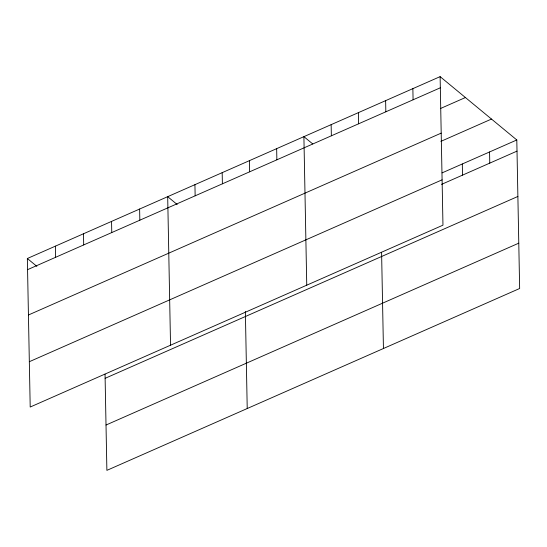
<?xml version="1.0" encoding="UTF-8"?>
<svg xmlns="http://www.w3.org/2000/svg" width="547" height="547" viewBox="0 0 547 547"><rect width="100%" height="100%" fill="white"/><g stroke="black" fill="none" stroke-linecap="round" stroke-linejoin="round"><path stroke-width="0.82" d="M440.116 76.635L442.967 225.166L30.201 407.036L27.35 258.505L440.116 76.635L516.799 139.964L519.65 288.495L106.884 470.365L105.038 374.134M27.562 269.664L440.328 87.793M440.513 108.504L465.422 97.53M28.437 314.997L441.197 133.126M440.903 141.358L491.493 119.068M442.079 172.886L516.799 139.964M29.333 361.704L442.092 179.833M441.511 184.394L517.011 151.122M105.12 378.326L517.886 196.455M106.015 425.033L518.782 243.162M312.761 143.964L303.9 136.654L306.751 285.178M177.18 204.51L167.69 196.667L170.541 345.198M27.35 258.505L36.84 266.341M489.558 151.97L489.77 163.129M462.311 163.97L462.53 175.129M412.869 88.635L413.088 99.793M385.628 100.641L385.84 111.8M381.587 252.276L383.44 348.514M358.388 112.641L358.6 123.807M331.147 124.648L331.359 135.806M276.659 148.654L276.871 159.813M249.418 160.661L249.63 171.82M245.364 311.455L247.223 408.527M222.178 172.661L222.39 183.819M194.93 184.667L195.149 195.826M139.622 209.036L139.834 220.195M111.554 221.405L111.766 232.564M83.486 233.774L83.698 244.933M55.418 246.136L55.63 257.295"/></g></svg>
